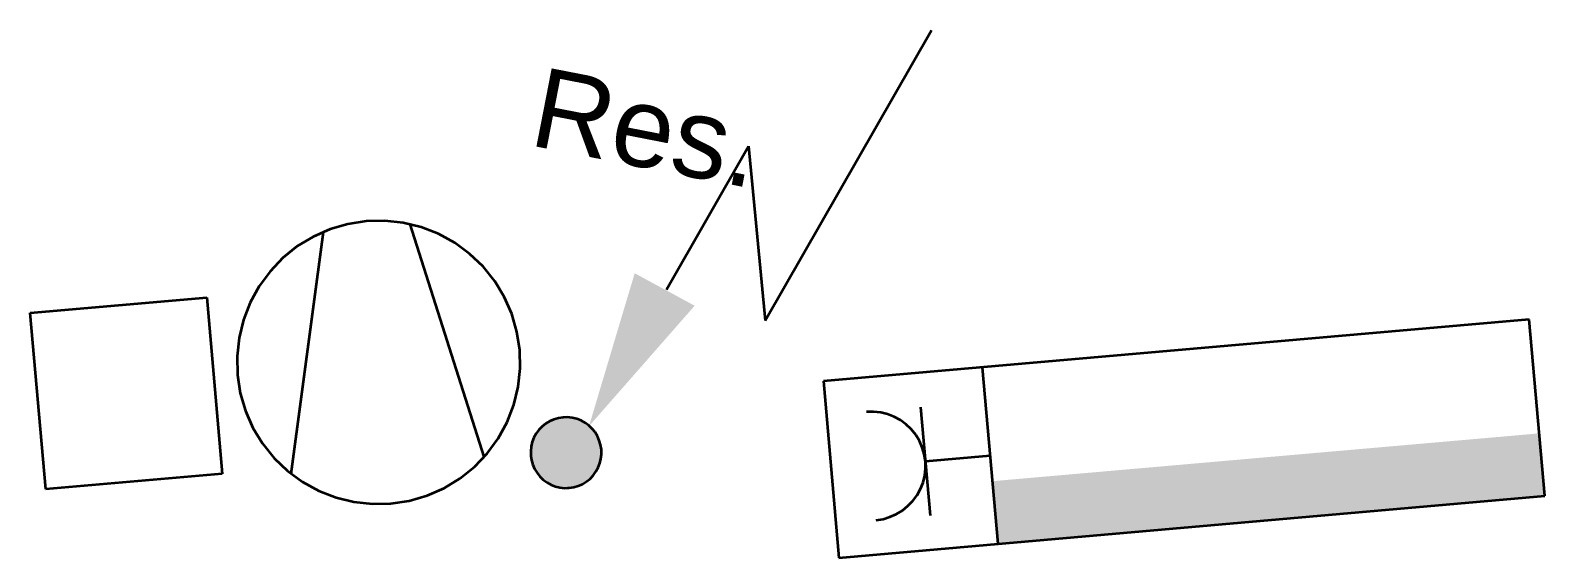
# Model space of a CAD drawing. Extents: x 800 to 1481, y 55 to 490.
# Drawn here: x 1303.07 to 1320.17, y 365.47 to 371.43 of the extents above; entities that cross this region are included whole.
import ezdxf

# ---------------------------------------------------------------- set-up
doc = ezdxf.new("R2010")
doc.units = 0
doc.layers.get('0').update_dxf_attribs({"lineweight": 18})
doc.layers.add('E_Licht', color=7, linetype='Continuous', lineweight=35, true_color=0x0080ff)
doc.styles.get("Standard").update_dxf_attribs({"font": 'arial.ttf'})

# ---------------------------------------------------------------- blocks, each defined once
blk = doc.blocks.new('Abzweigdose quadratisch (multi) UP-A0Q9B3N5AY', base_point=(1303.066, 366.245))
at = {"color": 0, "lineweight": -2}
for p, q in [((1303.066, 368.237), (1305.058, 368.412)), ((1305.058, 368.412), (1305.232, 366.419)), ((1303.24, 366.245), (1303.066, 368.237)), ((1305.232, 366.419), (1303.24, 366.245))]:
    blk.add_line(p, q, dxfattribs=at)
blk = doc.blocks.new('Ventilator-A0Q9B3N7AY', base_point=(1305.401, 366.08))
at = {"color": 0, "lineweight": -2}
for p, q in [((1306.653, 369.24), (1306.452, 369.182)), ((1306.86, 369.272), (1306.653, 369.24)), ((1307.069, 369.276), (1306.86, 369.272)), ((1307.277, 369.254), (1307.069, 369.276)), ((1307.48, 369.204), (1307.277, 369.254)), ((1308.191, 366.611), (1307.354, 369.238)), ((1306.01, 366.42), (1306.378, 369.153)), ((1306.26, 369.097), (1306.081, 368.989)), ((1306.452, 369.182), (1306.26, 369.097)), ((1307.675, 369.128), (1307.48, 369.204)), ((1307.859, 369.027), (1307.675, 369.128)), ((1306.081, 368.989), (1305.918, 368.858)), ((1308.027, 368.904), (1307.859, 369.027)), ((1308.179, 368.759), (1308.027, 368.904)), ((1305.773, 368.706), (1305.65, 368.538)), ((1305.918, 368.858), (1305.773, 368.706)), ((1308.31, 368.596), (1308.179, 368.759)), ((1305.65, 368.538), (1305.549, 368.354)), ((1308.418, 368.417), (1308.31, 368.596)), ((1308.503, 368.225), (1308.418, 368.417)), ((1305.549, 368.354), (1305.473, 368.159)), ((1308.561, 368.024), (1308.503, 368.225)), ((1305.473, 368.159), (1305.423, 367.956)), ((1308.593, 367.817), (1308.561, 368.024)), ((1305.423, 367.956), (1305.401, 367.748)), ((1305.401, 367.748), (1305.405, 367.539)), ((1308.598, 367.608), (1308.593, 367.817)), ((1305.405, 367.539), (1305.437, 367.332)), ((1308.575, 367.4), (1308.598, 367.608)), ((1308.525, 367.197), (1308.575, 367.4)), ((1305.437, 367.332), (1305.496, 367.131)), ((1308.449, 367.002), (1308.525, 367.197)), ((1305.496, 367.131), (1305.58, 366.939)), ((1308.348, 366.818), (1308.449, 367.002)), ((1305.58, 366.939), (1305.688, 366.76)), ((1305.688, 366.76), (1305.819, 366.597)), ((1308.08, 366.498), (1308.225, 366.65)), ((1308.225, 366.65), (1308.348, 366.818)), ((1305.819, 366.597), (1305.971, 366.452)), ((1307.917, 366.367), (1308.08, 366.498)), ((1305.971, 366.452), (1306.139, 366.329)), ((1306.139, 366.329), (1306.323, 366.228)), ((1307.738, 366.259), (1307.917, 366.367)), ((1306.323, 366.228), (1306.518, 366.152)), ((1306.518, 366.152), (1306.721, 366.102)), ((1307.345, 366.116), (1307.546, 366.174)), ((1307.546, 366.174), (1307.738, 366.259)), ((1306.721, 366.102), (1306.929, 366.08)), ((1306.929, 366.08), (1307.138, 366.084)), ((1307.138, 366.084), (1307.345, 366.116))]:
    blk.add_line(p, q, dxfattribs=at)
blk = doc.blocks.new('Elektroanschluss-A0Q9B3N9AY', base_point=(1308.716, 366.259))
at = {"color": 0, "lineweight": -2}
for p, q in [((1311.363, 368.15), (1313.244, 371.428)), ((1310.249, 368.501), (1311.177, 370.118)), ((1311.177, 370.118), (1311.363, 368.15)), ((1308.931, 367.013), (1308.886, 366.986)), ((1308.979, 367.034), (1308.931, 367.013)), ((1309.029, 367.049), (1308.979, 367.034)), ((1309.081, 367.057), (1309.029, 367.049)), ((1309.133, 367.058), (1309.081, 367.057)), ((1309.185, 367.053), (1309.133, 367.058)), ((1309.236, 367.04), (1309.185, 367.053)), ((1309.285, 367.021), (1309.236, 367.04)), ((1309.33, 366.996), (1309.285, 367.021)), ((1309.373, 366.965), (1309.33, 366.996)), ((1308.753, 366.828), (1308.734, 366.779)), ((1308.778, 366.874), (1308.753, 366.828)), ((1308.809, 366.916), (1308.778, 366.874)), ((1308.845, 366.953), (1308.809, 366.916)), ((1308.886, 366.986), (1308.845, 366.953)), ((1309.41, 366.929), (1309.373, 366.965)), ((1309.443, 366.888), (1309.41, 366.929)), ((1309.47, 366.843), (1309.443, 366.888)), ((1309.491, 366.795), (1309.47, 366.843)), ((1308.722, 366.728), (1308.716, 366.676)), ((1308.716, 366.676), (1308.717, 366.624)), ((1308.734, 366.779), (1308.722, 366.728)), ((1309.506, 366.745), (1309.491, 366.795)), ((1309.514, 366.693), (1309.506, 366.745)), ((1309.515, 366.641), (1309.514, 366.693)), ((1308.717, 366.624), (1308.725, 366.572)), ((1308.725, 366.572), (1308.74, 366.522)), ((1308.74, 366.522), (1308.761, 366.474)), ((1309.453, 366.444), (1309.478, 366.49)), ((1309.478, 366.49), (1309.497, 366.538)), ((1309.497, 366.538), (1309.509, 366.589)), ((1309.509, 366.589), (1309.515, 366.641)), ((1308.761, 366.474), (1308.788, 366.429)), ((1308.788, 366.429), (1308.821, 366.388)), ((1308.821, 366.388), (1308.858, 366.352)), ((1308.858, 366.352), (1308.901, 366.321)), ((1308.901, 366.321), (1308.946, 366.296)), ((1309.3, 366.304), (1309.345, 366.331)), ((1309.345, 366.331), (1309.386, 366.364)), ((1309.386, 366.364), (1309.422, 366.401)), ((1309.422, 366.401), (1309.453, 366.444)), ((1308.946, 366.296), (1308.995, 366.277)), ((1308.995, 366.277), (1309.046, 366.265)), ((1309.046, 366.265), (1309.098, 366.259)), ((1309.098, 366.259), (1309.15, 366.26)), ((1309.15, 366.26), (1309.202, 366.268)), ((1309.202, 366.268), (1309.252, 366.283)), ((1309.252, 366.283), (1309.3, 366.304))]:
    blk.add_line(p, q, dxfattribs=at)
for points in [[(1310.568, 368.318), (1309.781, 368.318), (1309.891, 368.684)], [(1309.375, 366.958), (1310.568, 368.318), (1309.781, 368.318)], [(1309.339, 366.986), (1308.886, 366.986), (1309.285, 367.021)], [(1308.886, 366.986), (1309.285, 367.021), (1308.953, 367.021)], [(1309.285, 367.021), (1308.953, 367.021), (1309.242, 367.034)], [(1308.953, 367.021), (1309.242, 367.034), (1308.979, 367.034)], [(1309.242, 367.034), (1308.979, 367.034), (1309.185, 367.053)], [(1308.979, 367.034), (1309.185, 367.053), (1309.06, 367.053)], [(1309.185, 367.053), (1309.06, 367.053), (1309.081, 367.057)], [(1309.491, 366.795), (1308.743, 366.795), (1309.475, 366.828)], [(1308.743, 366.795), (1309.475, 366.828), (1308.753, 366.828)], [(1309.475, 366.828), (1308.753, 366.828), (1309.443, 366.888)], [(1308.753, 366.828), (1309.443, 366.888), (1308.791, 366.888)], [(1309.443, 366.888), (1308.791, 366.888), (1309.418, 366.916)], [(1308.791, 366.888), (1309.418, 366.916), (1308.809, 366.916)], [(1309.418, 366.916), (1308.809, 366.916), (1309.373, 366.965)], [(1308.809, 366.916), (1309.373, 366.965), (1308.863, 366.965)], [(1309.373, 366.965), (1308.863, 366.965), (1309.339, 366.986)], [(1308.863, 366.965), (1309.339, 366.986), (1308.886, 366.986)], [(1309.511, 366.624), (1308.717, 366.624), (1309.514, 366.693)], [(1308.717, 366.624), (1309.514, 366.693), (1308.72, 366.693)], [(1309.514, 366.693), (1308.72, 366.693), (1309.506, 366.728)], [(1308.72, 366.693), (1309.506, 366.728), (1308.722, 366.728)], [(1309.506, 366.728), (1308.722, 366.728), (1309.491, 366.795)], [(1308.722, 366.728), (1309.491, 366.795), (1308.743, 366.795)], [(1308.725, 366.589), (1309.511, 366.624), (1308.717, 366.624)], [(1309.509, 366.589), (1308.725, 366.589), (1309.511, 366.624)], [(1308.74, 366.522), (1309.509, 366.589), (1308.725, 366.589)], [(1309.488, 366.522), (1308.74, 366.522), (1309.509, 366.589)], [(1308.756, 366.49), (1309.488, 366.522), (1308.74, 366.522)], [(1309.478, 366.49), (1308.756, 366.49), (1309.488, 366.522)], [(1308.788, 366.429), (1309.478, 366.49), (1308.756, 366.49)], [(1309.44, 366.429), (1308.788, 366.429), (1309.478, 366.49)], [(1308.813, 366.401), (1309.44, 366.429), (1308.788, 366.429)], [(1309.422, 366.401), (1308.813, 366.401), (1309.44, 366.429)], [(1308.858, 366.352), (1309.422, 366.401), (1308.813, 366.401)], [(1309.368, 366.352), (1308.858, 366.352), (1309.422, 366.401)], [(1308.892, 366.331), (1309.368, 366.352), (1308.858, 366.352)], [(1309.345, 366.331), (1308.892, 366.331), (1309.368, 366.352)], [(1308.946, 366.296), (1309.345, 366.331), (1308.892, 366.331)], [(1309.278, 366.296), (1308.946, 366.296), (1309.345, 366.331)], [(1308.989, 366.283), (1309.278, 366.296), (1308.946, 366.296)], [(1309.252, 366.283), (1308.989, 366.283), (1309.278, 366.296)], [(1309.046, 366.265), (1309.252, 366.283), (1308.989, 366.283)], [(1309.171, 366.265), (1309.046, 366.265), (1309.252, 366.283)], [(1309.15, 366.26), (1309.171, 366.265), (1309.046, 366.265)]]:
    blk.add_solid(points, dxfattribs=at)
blk = doc.blocks.new('Bauteilbeschriftung-A0Q9B3NBAY', base_point=(1308.68, 369.68))
at = {"color": 0, "linetype": 'ByBlock', "lineweight": -2, "ltscale": 0.35, "insert": (1308.852, 371.018), "char_height": 0.9, "attachment_point": 1, "rotation": 348.97}
blk.add_mtext('{\\fArial;Res.}', dxfattribs=at)
blk = doc.blocks.new('Spiegelschrank mit Steckdose R.-A0Q9B3NDAY', base_point=(1312.023, 365.472))
at = {"color": 0, "lineweight": -2}
for p, q in [((1319.992, 368.162), (1312.023, 367.464)), ((1320.167, 366.169), (1319.992, 368.162)), ((1313.816, 367.621), (1313.99, 365.629)), ((1312.023, 367.464), (1312.197, 365.472)), ((1313.119, 367.172), (1313.226, 365.95)), ((1312.589, 367.12), (1312.509, 367.118)), ((1312.669, 367.111), (1312.589, 367.12)), ((1312.746, 367.092), (1312.669, 367.111)), ((1312.821, 367.063), (1312.746, 367.092)), ((1312.892, 367.025), (1312.821, 367.063)), ((1312.956, 366.977), (1312.892, 367.025)), ((1313.014, 366.922), (1312.956, 366.977)), ((1313.064, 366.859), (1313.014, 366.922)), ((1313.106, 366.791), (1313.064, 366.859)), ((1313.138, 366.717), (1313.106, 366.791)), ((1313.161, 366.64), (1313.138, 366.717)), ((1313.173, 366.561), (1313.161, 366.64)), ((1313.166, 366.401), (1313.175, 366.481)), ((1313.173, 366.561), (1313.903, 366.625)), ((1313.175, 366.481), (1313.173, 366.561)), ((1313.118, 366.249), (1313.147, 366.323)), ((1313.147, 366.323), (1313.166, 366.401)), ((1312.197, 365.472), (1320.167, 366.169)), ((1313.032, 366.114), (1313.079, 366.178)), ((1313.079, 366.178), (1313.118, 366.249)), ((1312.845, 365.964), (1312.914, 366.005)), ((1312.914, 366.005), (1312.976, 366.056)), ((1312.976, 366.056), (1313.032, 366.114)), ((1312.616, 365.897), (1312.695, 365.909)), ((1312.695, 365.909), (1312.772, 365.932)), ((1312.772, 365.932), (1312.845, 365.964))]:
    blk.add_line(p, q, dxfattribs=at)
for points in [[(1320.152, 366.336), (1313.929, 366.336), (1320.105, 366.876)], [(1313.943, 366.169), (1320.152, 366.336), (1313.929, 366.336)], [(1320.167, 366.169), (1313.943, 366.169), (1320.152, 366.336)], [(1313.99, 365.629), (1320.167, 366.169), (1313.943, 366.169)]]:
    blk.add_solid(points, dxfattribs=at)

msp = doc.modelspace()

# ---------------------------------------------------------------- block references
at = {"layer": 'E_Licht', "linetype": 'Continuous', "ltscale": 0.35}
for name, p in [('Elektroanschluss-A0Q9B3N9AY', (1308.716, 366.259)), ('Ventilator-A0Q9B3N7AY', (1305.401, 366.08)), ('Abzweigdose quadratisch (multi) UP-A0Q9B3N5AY', (1303.066, 366.245)), ('Spiegelschrank mit Steckdose R.-A0Q9B3NDAY', (1312.023, 365.472))]:
    msp.add_blockref(name, p, dxfattribs=at)
at = {"layer": 'E_Licht', "ltscale": 0.35}
msp.add_blockref('Bauteilbeschriftung-A0Q9B3NBAY', (1308.68, 369.68), dxfattribs=at)

doc.saveas('drawing.dxf')
